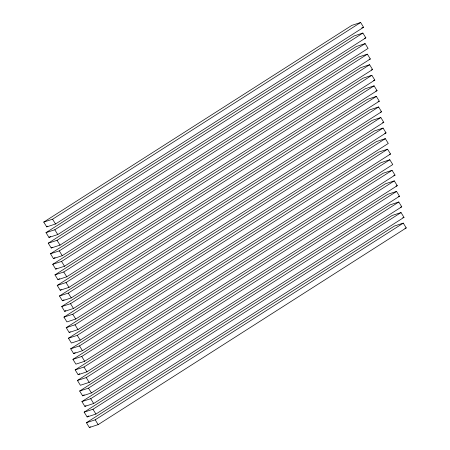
<?xml version="1.0" encoding="UTF-8"?>
<svg xmlns="http://www.w3.org/2000/svg" width="450" height="450" viewBox="0 0 450 450"><rect width="100%" height="100%" fill="white"/><g stroke="black" fill="none" stroke-linecap="round" stroke-linejoin="round"><path stroke-width="0.67" d="M43.757 222.086L351.832 25.38L360.636 22.5L363.6 27.293L55.524 223.999L46.721 226.879L43.757 222.086L52.56 219.206L360.636 22.5M46.721 226.879L47.79 226.198M46.001 232.644L354.077 35.938L362.88 33.058L365.844 37.851L57.769 234.557L48.966 237.437L46.001 232.644L54.804 229.764L362.88 33.058M48.966 237.437L50.569 236.413M48.246 243.203L356.321 46.502L365.124 43.616L368.089 48.414L60.013 245.115L51.21 247.995L48.246 243.203L57.049 240.322L365.124 43.616M51.21 247.995L52.279 247.314M50.49 253.761L358.566 57.06L367.369 54.174L370.333 58.973L62.258 255.673L53.454 258.559L50.49 253.761L59.293 250.881L367.369 54.174M53.454 258.559L55.057 257.529M52.734 264.319L360.81 67.618L369.613 64.738L372.577 69.531L64.502 266.237L55.699 269.117L52.734 264.319L61.538 261.439L369.613 64.738M55.699 269.117L56.767 268.431M54.979 274.882L363.054 78.176L371.858 75.296L374.822 80.089L66.746 276.795L57.943 279.675L54.979 274.882L63.782 271.997L371.858 75.296M57.943 279.675L59.546 278.651M57.223 285.441L365.299 88.734L374.102 85.854L377.066 90.647L68.991 287.353L60.188 290.233L57.223 285.441L66.026 282.561L374.102 85.854M60.188 290.233L61.256 289.553M59.468 295.999L367.543 99.293L376.346 96.413L379.311 101.205L71.235 297.911L62.432 300.791L59.468 295.999L68.271 293.119L376.346 96.413M62.432 300.791L64.035 299.767M61.712 306.557L369.787 109.851L378.591 106.971L381.555 111.769L73.479 308.469L64.676 311.349L61.712 306.557L70.515 303.677L378.591 106.971M64.676 311.349L65.745 310.669M63.956 317.115L372.032 120.414L380.835 117.529L383.799 122.327L75.724 319.027L66.921 321.913L63.956 317.115L72.759 314.235L380.835 117.529M66.201 327.673L374.276 130.972L383.079 128.087L386.044 132.885L77.968 329.586L69.165 332.471L66.201 327.673L75.004 324.793L383.079 128.087M69.165 332.471L70.234 331.785M68.445 338.231L376.521 141.531L385.324 138.651L388.288 143.443L80.212 340.149L71.409 343.029L68.445 338.231L77.248 335.351L385.324 138.651M70.689 348.795L378.765 152.089L387.568 149.209L390.532 154.001L82.457 350.707L73.654 353.588L70.689 348.795L79.492 345.909L387.568 149.209M73.654 353.588L75.257 352.564M72.934 359.353L381.009 162.647L389.812 159.767L392.777 164.559L84.701 361.266L75.898 364.146L72.934 359.353L81.737 356.473L389.812 159.767M75.178 369.911L383.254 173.205L392.057 170.325L395.021 175.118L86.946 371.824L78.142 374.704L75.178 369.911L83.981 367.031L392.057 170.325M78.142 374.704L79.746 373.68M77.422 380.469L385.498 183.763L394.301 180.883L397.266 185.681L89.19 382.382L80.387 385.262L77.422 380.469L86.226 377.589L394.301 180.883M79.667 391.027L387.743 194.327L396.546 191.441L399.51 196.239L91.434 392.94L82.631 395.826L79.667 391.027L88.47 388.147L396.546 191.441M82.631 395.826L84.234 394.796M81.911 401.586L389.987 204.885L398.79 202.005L401.754 206.797L93.679 403.498L84.876 406.384L81.911 401.586L90.714 398.706L398.79 202.005M84.876 406.384L85.944 405.697M84.156 412.149L392.231 215.443L401.034 212.563L403.999 217.356L95.923 414.062L87.12 416.942L84.156 412.149L92.959 409.264L401.034 212.563M87.12 416.942L88.723 415.918M86.4 422.707L394.476 226.001L403.279 223.121L406.243 227.914L98.168 424.62L89.364 427.5L86.4 422.707L95.203 419.822L403.279 223.121M89.364 427.5L90.433 426.819M361.716 27.911L363.6 27.293M364.584 38.267L365.844 37.851M369.073 59.383L370.333 58.973M371.317 69.941L372.577 69.531M373.562 80.499L374.822 80.089M375.806 91.058L377.066 90.647M378.051 101.621L379.311 101.205M380.295 112.179L381.555 111.769M382.539 122.737L383.799 122.327M384.784 133.296L386.044 132.885M389.272 154.412L390.532 154.001M393.761 175.534L395.021 175.118M396.006 186.092L397.266 185.681M398.25 196.65L399.51 196.239M400.494 207.208L401.754 206.797M402.739 217.766L403.999 217.356M404.983 228.324L406.243 227.914M52.56 219.206L55.524 223.999M54.804 229.764L57.769 234.557M57.049 240.322L60.013 245.115M59.293 250.881L62.258 255.673M61.538 261.439L64.502 266.237M63.782 271.997L66.746 276.795M66.026 282.561L68.991 287.353M68.271 293.119L71.235 297.911M70.515 303.677L73.479 308.469M72.759 314.235L75.724 319.027M75.004 324.793L77.968 329.586M77.248 335.351L80.212 340.149M79.492 345.909L82.457 350.707M81.737 356.473L84.701 361.266M83.981 367.031L86.946 371.824M86.226 377.589L89.19 382.382M88.47 388.147L91.434 392.94M90.714 398.706L93.679 403.498M92.959 409.264L95.923 414.062M95.203 419.822L98.168 424.62"/></g></svg>
